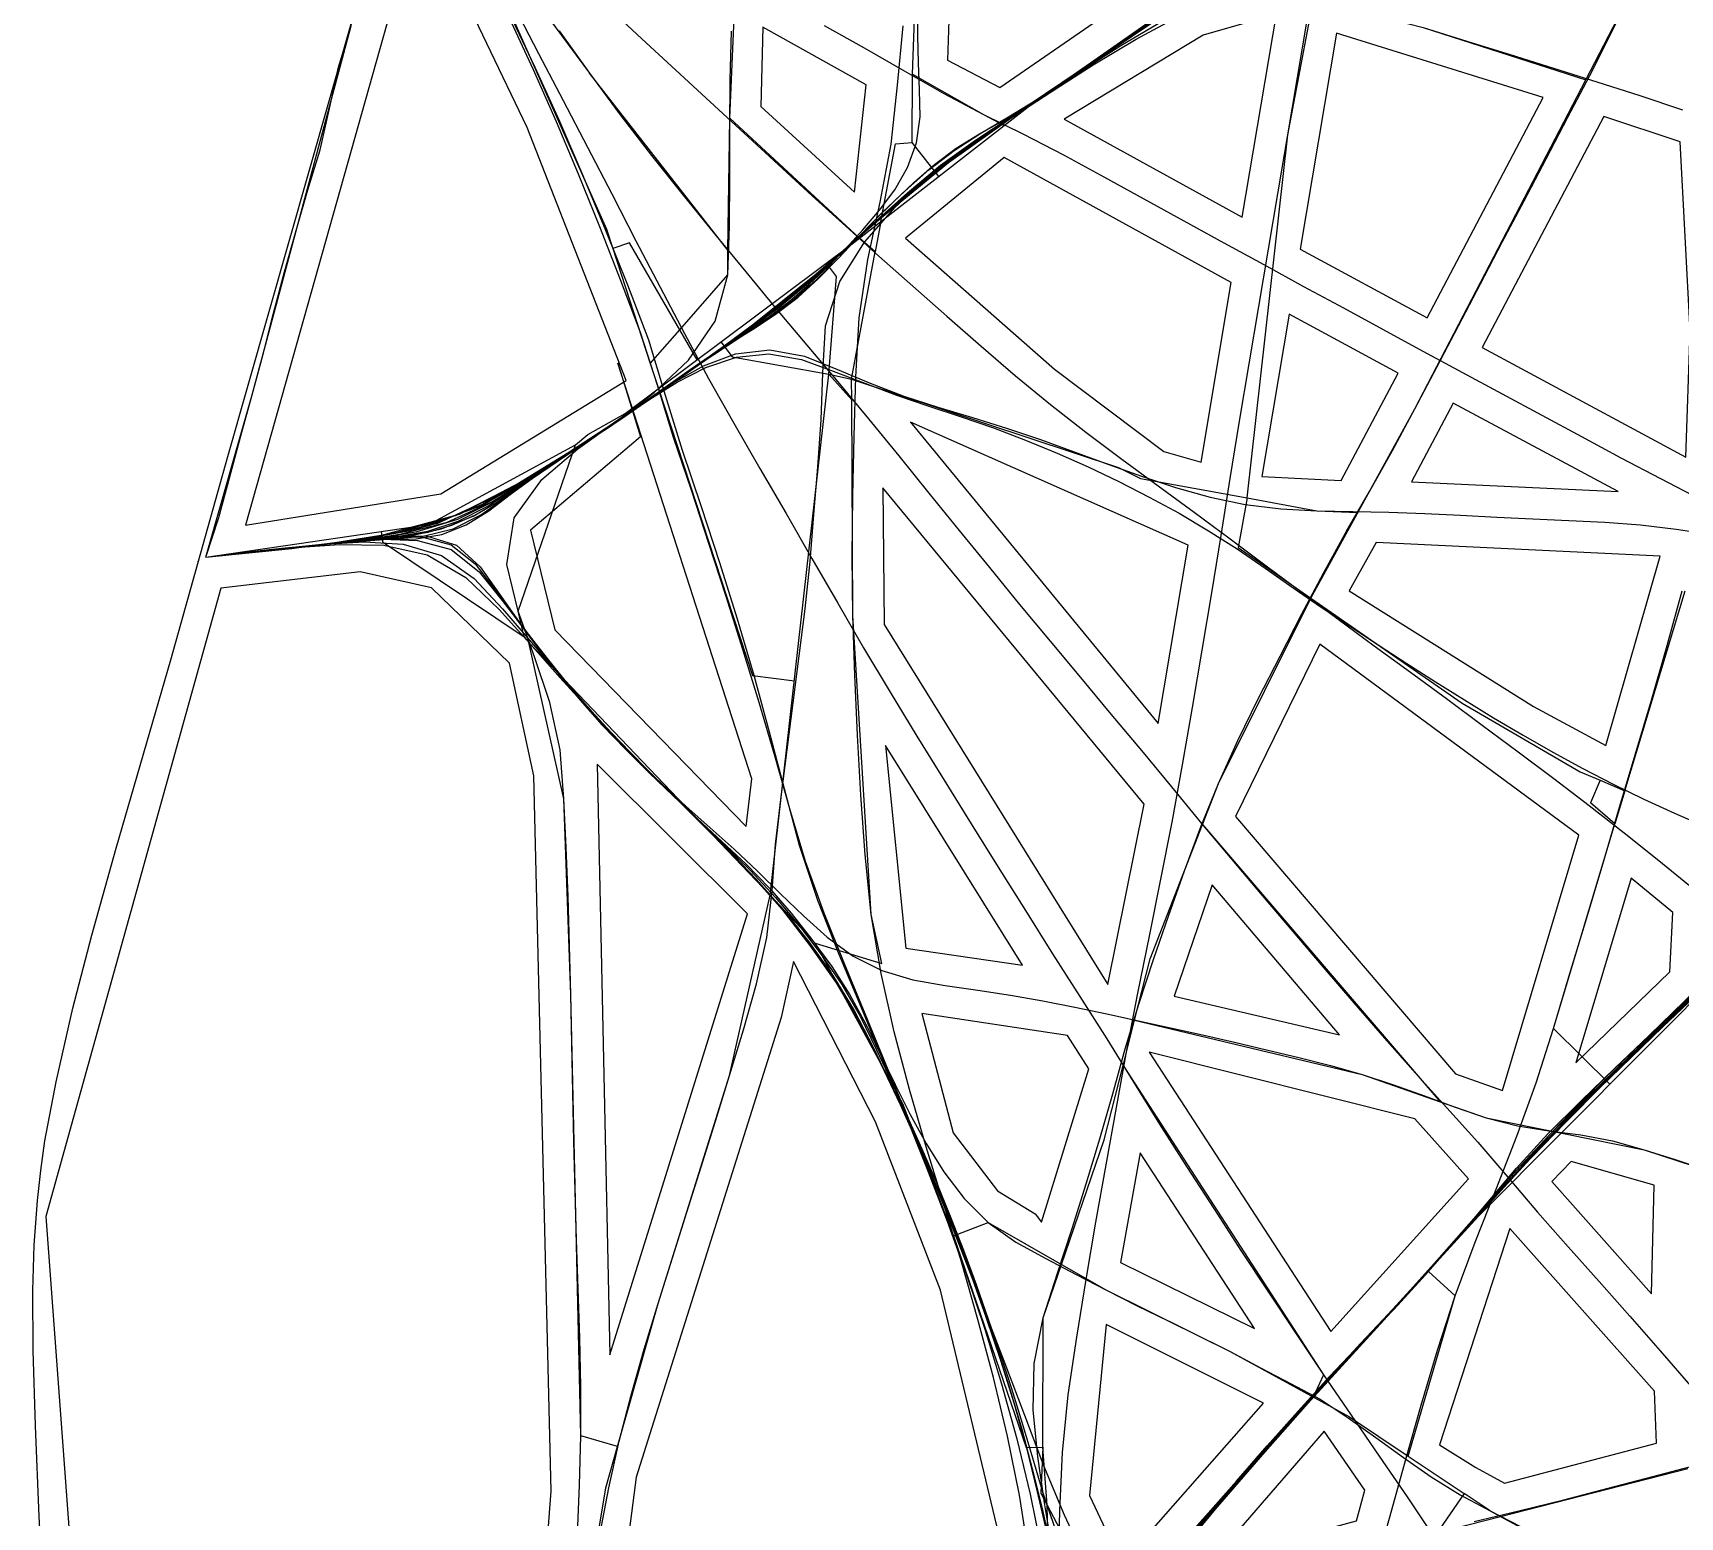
# Model space of a CAD drawing. Header units: metres. Extents: x 465982 to 489928, y 209046 to 231790.
# Drawn here: x 465982 to 469523, y 216048 to 219238 of the extents above; entities that cross this region are included whole.
import ezdxf

# ---------------------------------------------------------------- set-up
doc = ezdxf.new("R2010")
doc.units = ezdxf.units.M
for name, color, linetype in [('ANCHORS_OUTSIDE', 30, 'CONTINUOUS'), ('CELL', 1, 'CONTINUOUS'), ('WOOL_PARCELS', 32, 'CONTINUOUS'), ('WOOL_ROADS_L1', 30, 'CONTINUOUS'), ('WOOL_ROADS_L2', 94, 'CONTINUOUS'), ('WOOL_THREADS', 8, 'CONTINUOUS')]:
    doc.layers.add(name, color=color, linetype=linetype)

msp = doc.modelspace()

# ---------------------------------------------------------------- linework, layer by layer
at = {"layer": 'ANCHORS_OUTSIDE'}
msp.add_point((466338.023, 218102.449), dxfattribs=at)
at = {"layer": 'CELL'}
msp.add_lwpolyline([(466006.92, 215855.58), (465996.15, 216049.79), (465987.71, 216244.12), (465983.14, 216406.09), (465982.47, 216535.57), (465985.2, 216632.45), (465992, 216728.98), (465999.16, 216793.08), (466008.38, 216856.95), (466032.08, 216984.02), (466068.36, 217141.82), (466108.94, 217298.7), (466161.08, 217486.08), (466278.63, 217890.82), (466401.27, 218327.81), (466707.77, 219401.7)], dxfattribs=at)
at = {"layer": 'WOOL_PARCELS'}
for points in [[(466439.476, 218180.342), (466859.491, 218247.684), (467257.888, 218491.157), (467044.752, 219035.085), (466785.094, 219577.562), (466759.691, 219316.608)], [(468061.153, 219120.629), (468349.435, 219320.014), (467956.433, 219416.585), (467948.796, 219179.988)], [(468582.301, 218841.969), (468655.602, 219278.864), (468498.461, 219233.672), (468199.204, 219053.032)], [(467748.582, 218896.185), (467773.799, 219126.603), (467551.845, 219250.85), (467547.002, 219080.354)], [(468979.732, 218625.831), (469229.302, 219099.162), (468784.979, 219237.52), (468707.078, 218773.797)], [(469535.715, 218326.722), (469545.255, 218596.947), (469523.615, 219003.892), (469359.755, 219058.441), (469097.94, 218561.889)], [(468413.357, 218338.484), (468493.665, 218315.757), (468558.558, 218701.617), (468070.39, 218970.568), (467858.072, 218796.825), (468178.83, 218515.351)], [(468624.694, 218284.571), (468794.798, 218276.066), (468917.635, 218506.631), (468683.416, 218633.738)], [(467515.889, 217532.724), (467527.995, 217634.709), (467240.023, 218528.195), (467288.439, 218370.081), (467052.137, 218169.416), (467104.206, 217955.455)], [(469390.14, 218252.375), (469035.843, 218442.698), (468945.817, 218273.72)], [(468401.21, 217753.866), (468465.949, 218137.055), (467869.106, 218401.359)], [(468293.118, 217193.082), (468371.751, 217580.914), (467809.434, 218260.137), (467812.485, 217966.947)], [(469208.537, 217790.81), (469363.969, 217706.834), (469480.814, 218113.477), (468869.954, 218142.823), (468812.175, 218038.877)], [(466228.987, 214052.098), (466912.104, 214585.482), (466996.104, 214789.184), (467096.611, 216104.144), (467059.265, 217641.478), (467007.015, 217883.869), (466839.611, 218045.415), (466686.237, 218079.959), (466386.252, 218044.647), (466010.471, 216694.172), (466180.521, 214391.293)], [(469141.486, 216965.142), (469305.807, 217513.906), (468749.155, 217924.571), (468567.963, 217554.051), (469040.506, 217000.66)], [(468109.857, 217234.497), (467815.462, 217706.64), (467859.023, 217271.375)], [(467222.831, 216397.06), (467518.331, 217344.996), (467195.504, 217666.68)], [(469299.509, 217024.39), (469501.372, 217220.027), (469507.993, 217348.016), (469418.356, 217421.292)], [(468791.593, 217084.914), (468517.466, 217406.883), (468435.573, 217168.215)], [(467153.148, 214772.806), (467638.658, 215156.524), (468075.852, 215602.976), (468066.03, 215981.611), (467933.584, 216535.77), (467793.674, 216897.535), (467617.613, 217242.124), (467590.96, 217121.899), (467279.53, 216134.273), (467191.605, 215460.649)], [(468137.411, 216700.162), (468151.02, 216682.253), (468252.408, 217011.589), (468206.724, 217083.596), (467893.383, 217130.943), (467960.974, 216873.951), (468056.32, 216749.306)], [(468772.965, 216447.248), (469068.594, 216775.389), (468953.228, 216904.104), (468382.477, 217047.313)], [(468608.56, 216453.502), (468362.712, 216831.299), (468320.409, 216595.278)], [(469462.348, 216528.128), (469467.938, 216761.635), (469289.391, 216812.641), (469247.855, 216769.779)], [(469084.649, 216154.482), (469145.768, 216121.211), (469472.58, 216207.054), (469468.418, 216319.134), (469157.871, 216668.479), (469006.08, 216203.338)], [(468323.043, 215946.967), (468627.657, 216293.006), (468289.99, 216461.814), (468253.958, 216094.387)], [(468520.087, 215957.091), (468827.869, 216040.322), (468846.054, 216105.893), (468758.479, 216232.58)]]:
    msp.add_lwpolyline(points, close=True, dxfattribs=at)
at = {"layer": 'WOOL_ROADS_L1'}
for points in [[(466354.465, 218111.687), (466833.23, 218181.68), (467148.83, 218352.939), (467175.411, 218374.774), (467255.412, 218419.919), (467743.601, 218784.581), (468128.433, 219084.074), (468528.559, 219360.752), (468589.021, 219418.924), (468649.839, 219355.614), (469088.603, 219382.49), (469633.793, 219429.862), (470504.103, 219543.621), (470934.863, 219613.178), (471041.131, 219633.894), (471060.285, 219644.469), (471288.383, 219682.093), (471468.058, 219717.118), (471904.09, 219788.812), (472339.025, 219851.179), (472627.67, 220021.008)], [(466232.993, 213979.307), (467420.291, 214898.749), (468099.41, 215550.849), (468580.187, 216131.993), (468735.063, 216305.869), (469090.35, 216694.874), (469626.413, 217233.225), (470207.66, 217717.548), (470221.647, 217733.05), (470499.558, 217888.681), (471025.266, 218196.893), (471557.602, 218429.884), (471722.456, 218513.099), (471987.552, 218654.72)]]:
    msp.add_lwpolyline(points, dxfattribs=at)
at = {"layer": 'WOOL_ROADS_L2'}
for points in [[(466354.465, 218111.687), (466453.944, 218460.532), (466666.594, 219253.643), (466728.413, 219627.621), (466736.741, 219752.109)], [(467480.34, 219054.709), (467504.453, 219601.48)], [(466896.026, 219503.619), (466912.108, 219511.879), (467178.91, 219151.694)], [(469320.81, 219137.727), (469516.047, 219513.34)], [(466896.026, 219503.619), (467009.224, 219280.645), (467215.294, 218816.321), (467228.811, 218775.015)], [(467873.422, 219149.398), (467886.442, 219505.085)], [(468592.76, 218238.789), (468680.228, 219019.551), (468735.299, 219310.729), (468971.066, 219249.95), (469320.81, 219137.727)], [(467372.894, 218600.331), (467476.03, 218718.128), (467476.711, 218771.315), (467178.91, 219151.694)], [(467929.846, 218929.525), (467872.876, 219002.728), (467873.422, 219149.398)], [(467873.422, 219149.398), (468026.005, 219063.204)], [(468729.821, 218023.413), (468953.07, 218430.239), (469320.81, 219137.727)], [(467476.711, 218771.315), (467480.34, 219054.709)], [(467480.34, 219054.709), (467759.408, 218796.883)], [(468026.005, 219063.204), (468070.717, 219039.156)], [(467805.29, 218832.59), (467836.684, 218999.555)], [(467836.684, 218999.555), (467872.876, 219002.728)], [(467805.29, 218832.59), (467793.061, 218767.551), (467759.408, 218796.883)], [(467228.811, 218775.015), (467309.622, 218528.064), (467372.894, 218600.331), (467265.038, 218786.869), (467228.811, 218775.015)], [(467742.367, 218494.026), (467793.061, 218767.551)], [(467693.71, 218505.042), (467709.657, 218714.59), (467688.256, 218743.24)], [(467410.308, 218535.621), (467372.894, 218600.331)], [(467461.649, 218573.972), (467485.383, 218542.198), (467693.71, 218505.042), (467742.948, 218449.281), (467742.367, 218494.026)], [(467309.622, 218528.064), (467327.412, 218473.7)], [(467567.588, 217385.046), (467693.71, 218505.042)], [(467693.71, 218505.042), (467742.367, 218494.026)], [(467742.367, 218494.026), (468316.025, 218303.996), (468363.56, 218280.691), (468592.76, 218238.789)], [(467327.412, 218473.7), (467529.293, 217856.766)], [(467663.868, 217281.667), (467807.777, 217238.022), (467784.317, 217343.089), (467745.089, 217986.101), (467742.948, 218449.281)], [(467038.794, 217940.352), (467025.419, 217995.036), (467148.83, 218352.939)], [(468592.76, 218238.789), (468573.251, 218132.073), (468729.821, 218023.413)], [(468592.76, 218238.789), (468742.582, 218211.4)], [(468742.582, 218211.4), (468830.685, 218207.216)], [(466730.807, 218166.706), (466734.031, 218144.648), (467038.794, 217940.352)], [(468497.116, 217537.055), (468531.472, 217625.212), (468729.821, 218023.413)], [(468729.821, 218023.413), (469054.963, 217797.765), (469308.783, 217650.082), (469351.455, 217631.785)], [(469351.455, 217631.785), (469404.814, 217608.906), (469534.117, 218039.066)], [(467038.794, 217940.352), (467048.597, 217927.939)], [(467048.597, 217927.939), (467567.588, 217385.046)], [(467239.222, 216199.971), (467160.159, 216222.504), (467138.957, 217171.343), (467123.955, 217592.153), (467048.597, 217927.939)], [(467529.293, 217856.766), (467619.442, 217845.526)], [(469351.455, 217631.785), (469330.64, 217583.242)], [(469404.814, 217608.906), (469383.612, 217538.375), (469330.64, 217583.242)], [(468350.963, 217116.643), (468384.38, 217247.776), (468497.116, 217537.055)], [(468497.116, 217537.055), (469007.396, 216940.874)], [(469372.334, 216978.537), (469251.451, 217098.705), (469383.612, 217538.375)], [(467239.222, 216199.971), (467326.827, 216507.358), (467480.025, 216997.306), (467567.588, 217385.046)], [(467567.588, 217385.046), (467663.868, 217281.667)], [(467663.868, 217281.667), (467851.607, 216937.085), (467961.539, 216652.829)], [(468326.04, 217018.841), (468350.963, 217116.643)], [(468350.963, 217116.643), (468840.252, 216999.321), (469007.396, 216940.874)], [(468193.689, 216591.312), (468285.384, 216859.303), (468326.04, 217018.841)], [(468326.04, 217018.841), (468756.715, 216354.026)], [(469007.396, 216940.874), (469106.574, 216906.193), (469446.09, 216837.758)], [(469446.09, 216837.758), (469553.998, 216802.397)], [(467961.539, 216652.829), (468035.76, 216681.533), (468193.689, 216591.312)], [(467961.539, 216652.829), (468117.977, 216197.456)], [(468154.507, 216476.797), (468193.689, 216591.312)], [(468193.689, 216591.312), (468290.468, 216536.026), (468555.964, 216403.97), (468812.9, 216263.749), (468939.2, 216179.183)], [(469040.039, 216523.99), (468982.63, 216576.022)], [(468939.2, 216179.183), (469040.039, 216523.99)], [(468153.66, 216198.184), (468154.507, 216476.797)], [(468756.715, 216354.026), (468735.063, 216305.869)], [(466868.48, 214470.586), (467084.884, 214892.982), (467110.334, 215298.019), (467146.911, 215706.471), (467213.951, 216111.3), (467239.222, 216199.971)], [(468117.977, 216197.456), (468153.66, 216198.184)], [(468153.66, 216198.184), (468149.139, 216099.741)], [(468162.723, 216073.988), (468153.66, 216198.184)], [(468939.2, 216179.183), (469059.573, 216098.586)], [(469137.615, 216049.553), (469540.314, 216152.659)], [(468148.787, 215721.296), (468164.683, 215977.928), (468162.723, 216073.988)], [(468149.139, 216099.741), (468162.723, 216073.988)], [(468162.723, 216073.988), (468293.951, 215825.215)], [(469115.147, 216061.375), (469059.573, 216098.586), (468999.192, 216011.627)], [(468311.447, 215807.533), (468795.275, 215961.901), (469137.615, 216049.553)], [(469115.147, 216061.375), (469137.615, 216049.553)], [(469137.615, 216049.553), (469658.293, 215767.804), (469599.007, 215628.736)]]:
    msp.add_lwpolyline(points, dxfattribs=at)
at = {"layer": 'WOOL_THREADS'}
for points in [[(466354.465, 218111.687), (466491.461, 218126.811), (466627.054, 218142.366), (466761.785, 218163.967), (466892.992, 218201.951), (467015.483, 218264.268), (467132.747, 218335.932), (467247.784, 218410.86), (467360.009, 218489.024), (467471.612, 218568.18), (467581.691, 218649.313), (467687.249, 218736.802), (467789.501, 218828.145), (467893.657, 218917.637), (468003.162, 219000.831), (468116.869, 219078.394), (468230.956, 219155.593), (468345.143, 219232.718), (468458.993, 219310.462)], [(467016.729, 219294.704), (467069.609, 219193.968), (467122.142, 219093.363), (467174.527, 218992.693), (467226.735, 218892.064), (467278.461, 218791.561), (467330.58, 218691.727), (467382.848, 218592.539), (467434.452, 218495.793), (467488.915, 218399.541), (467545.155, 218302.243), (467601.729, 218205.61), (467657.263, 218108.811), (467712.513, 218012.276), (467768.337, 217916.405), (467825.247, 217821.265), (467882.92, 217726.658), (467941.129, 217632.461), (467999.442, 217538.573), (468057.784, 217445.005), (468116.103, 217351.828), (468174.378, 217259.104), (468233.137, 217167.388), (468291.085, 217076.052), (468347.63, 216984.335), (468404.263, 216892.55), (468462.433, 216801.79), (468520.906, 216711.395), (468579.564, 216621.255), (468638.434, 216531.377), (468697.931, 216442.201), (468756.715, 216354.026), (468816.409, 216266.943), (468876.934, 216179.388), (468936.753, 216091.555), (468995.774, 216003.301)], [(468173.45, 215980.16), (468157.074, 216079.031), (468142.535, 216178.274), (468133.043, 216278.099), (468135.013, 216378.332), (468154.507, 216476.797), (468185.238, 216572.623), (468216.364, 216668.319), (468246.645, 216764.498), (468276.315, 216860.875), (468304.019, 216957.648), (468330.575, 217054.718), (468359.725, 217150.848), (468391.367, 217246.416), (468424.167, 217342.007), (468458.228, 217437.156), (468493.416, 217531.726), (468531.472, 217625.212), (468573.066, 217717.44), (468617.543, 217808.392), (468663.669, 217898.606), (468709.697, 217988.395), (468756.721, 218077.415), (468805.712, 218165.553), (468856.157, 218252.805), (468905.462, 218340.878), (468953.07, 218430.239), (469000.38, 218519.538), (469047.284, 218609.01), (469094.214, 218698.633), (469141.3, 218788.192), (469188.496, 218877.702), (469235.579, 218967.289), (469282.428, 219056.992), (469329.239, 219146.54), (469375.008, 219236.665), (469419.677, 219327.643)], [(466354.465, 218111.687), (466476.249, 218125.23), (466596.478, 218138.312), (466716.298, 218154.209), (466834.513, 218179.684), (466947.321, 218224.436), (467053.308, 218284.578), (467156.215, 218349.862), (467257.941, 218416.833), (467357.939, 218486.139), (467457.229, 218556.415), (467555.627, 218628.477), (467650.583, 218705.423), (467741.938, 218786.461), (467833.15, 218867.295), (467926.976, 218944.979), (468025.501, 219017.332), (468127.149, 219085.731), (468228.671, 219154.185), (468330.288, 219222.462), (468431.634, 219291.108)], [(466354.465, 218111.687), (466410.663, 218118.68), (466464.787, 218125.131), (466517.697, 218130.641), (466569.992, 218135.506), (466622.446, 218140.344), (466674.842, 218145.152), (466727.303, 218150.195), (466779.457, 218156.733), (466831.865, 218165.2), (466883.18, 218179.895), (466932.342, 218201.572), (466979.081, 218229.31), (467024.576, 218260.333), (467069.992, 218291.212), (467115.589, 218322.186), (467161.299, 218352.885), (467207.362, 218383.033), (467252.755, 218413.33), (467297.099, 218444.594), (467341.027, 218475.797), (467385.295, 218506.618), (467429.642, 218537.187), (467474.487, 218567.71), (467519.849, 218597.591), (467564.892, 218628.799), (467608.937, 218661.988), (467651.029, 218697.922), (467691.178, 218735.794), (467729.972, 218774.971), (467766.878, 218815.235), (467802.632, 218857.035), (467835.523, 218901.098), (467862.968, 218949.208), (467882.142, 219001.868), (467890.196, 219057.972), (467888.729, 219115.939), (467886.242, 219174.02), (467884.908, 219232.142), (467885.132, 219290.397)], [(466354.465, 218111.687), (466506.144, 218127.382), (466656.779, 218144.15), (466805.982, 218171.089), (466948.701, 218222.894), (467080.778, 218298.759), (467208.137, 218382.671), (467333.084, 218469.133), (467457.527, 218556.352), (467580.04, 218646.762), (467696.48, 218745.208), (467809.349, 218847.494), (467926.315, 218945.078), (468050.29, 219034.263), (468177.434, 219118.975), (468304.57, 219204.331), (468431.435, 219289.667)], [(466354.465, 218111.687), (466538.768, 218130.253), (466721.501, 218155.648), (466899.365, 218204.119), (467063.843, 218289.578), (467219.768, 218390.029), (467371.895, 218495.339), (467521.384, 218604.375), (467666.404, 218720.145), (467806.905, 218841.778), (467951.029, 218959.716), (468102.821, 219067.749), (468256.079, 219173.747), (468408.769, 219280.661)], [(466354.465, 218111.687), (466459.573, 218123.551), (466563.494, 218134.293), (466667.446, 218145.47), (466770.885, 218160.726), (466872.679, 218186.504), (466968.668, 218230.191), (467059.298, 218285.482), (467148.111, 218344.147), (467236.681, 218403.642), (467323.996, 218463.987), (467411.37, 218524.124), (467498.748, 218585.062), (467584.007, 218648.749), (467666.148, 218716.995), (467745.311, 218788.993), (467824.749, 218860.361), (467906.521, 218929.165), (467992.326, 218993.48), (468081.251, 219053.205), (468171.295, 219111.395), (468261.938, 219169.385), (468354.045, 219224.984), (468449.155, 219276.067)], [(467006.617, 219270.39), (467057.73, 219159.368), (467107.124, 219047.652), (467154.559, 218935.123), (467200.396, 218822.052), (467244.852, 218708.598), (467287.79, 218594.896), (467324.384, 218482.187), (467358.841, 218369.66), (467397.557, 218255.875), (467435.138, 218141.855), (467471.92, 218027.733), (467508.197, 217913.667), (467543.13, 217799.573), (467576.344, 217685.317), (467608.861, 217571.066), (467642.885, 217457.791), (467682.693, 217347.133), (467726.334, 217238.351), (467770.895, 217130.334), (467815.3, 217022.416), (467859.789, 216914.723), (467904.088, 216806.959), (467947.719, 216699.214), (467990.417, 216591.275), (468032.075, 216482.98), (468073.301, 216374.855), (468114.059, 216266.932), (468155.26, 216159.266), (468199.166, 216052.961), (468248, 215948.755)], [(467006.891, 219279.34), (467061.439, 219164.501), (467114.256, 219048.818), (467164.793, 218932.145), (467213.168, 218814.643), (467260.542, 218696.852), (467305.847, 218578.44), (467341.815, 218459.888), (467378.451, 218341.121), (467418.932, 218220.615), (467458.153, 218099.83), (467496.334, 217978.938), (467531.916, 217857.574), (467565.432, 217735.844), (467597.704, 217614.029), (467629.888, 217492.357), (467669.387, 217373.901), (467714.981, 217258.161), (467763.111, 217143.671), (467810.491, 217029.003), (467857.372, 216914.549), (467903.486, 216799.876), (467948.069, 216684.597), (467989.706, 216568.721), (468028.712, 216452.056), (468064.838, 216334.572), (468097.504, 216216.238), (468126.035, 216097.226), (468150.679, 215977.39)], [(467201.056, 216010.242), (467220.404, 216110.993), (467242.647, 216211.139), (467268.245, 216310.502), (467296.579, 216409.22), (467326.827, 216507.358), (467357.612, 216605.323), (467388.494, 216703.257), (467419.206, 216801.232), (467449.759, 216899.245), (467480.025, 216997.306), (467509.736, 217095.518), (467538.146, 217194.118), (467560.242, 217293.786), (467571.439, 217394.228), (467579.068, 217494.931), (467591.076, 217596.091), (467603.868, 217697.26), (467616.671, 217798.442), (467629.955, 217899.625), (467642.939, 218000.722), (467653.164, 218101.996), (467661.467, 218203.508), (467669.558, 218305.092), (467676.857, 218406.664), (467680.407, 218507.711), (467686.366, 218608.463), (467717.074, 218703.916), (467770.166, 218788.657), (467836.341, 218863.888), (467910.016, 218931.696), (467989.586, 218993.041), (468072.534, 219049.367), (468156.244, 219104.681), (468239.396, 219161.079), (468322.443, 219217.42), (468405.824, 219273.276)], [(467218.596, 219293.623), (467291.623, 219225.547), (467364.921, 219157.87), (467438.078, 219090.267), (467511.15, 219022.675), (467584.365, 218955.204), (467657.914, 218888.008), (467729.787, 218822.701), (467801.174, 218758.764), (467873.877, 218693.832), (467947.219, 218629.201), (468020.652, 218564.761), (468094.676, 218501.307), (468169.954, 218439.875), (468246.346, 218380.276), (468323.524, 218322.073), (468401.284, 218264.847), (468479.122, 218207.951), (468556.625, 218150.772), (468633.877, 218093.106), (468711.072, 218035.352), (468788.403, 217978.123), (468866.085, 217921.193), (468943.676, 217864.322), (469021.104, 217807.443), (469098.364, 217750.445), (469175.477, 217693.217), (469252.13, 217635.692), (469328.099, 217577.689), (469403.224, 217518.847), (469477.821, 217459.468), (469551.577, 217399.175)], [(468187.465, 215937.65), (468189.789, 216062.234), (468195.505, 216186.807), (468207.702, 216311.173), (468226.639, 216435.19), (468246.734, 216558.691), (468267.695, 216682.037), (468289.826, 216805.513), (468312.18, 216928.815), (468334.463, 217051.828), (468357.906, 217174.307), (468382.723, 217296.877), (468407.585, 217419.501), (468431.525, 217542.104), (468453.842, 217664.935), (468475.176, 217788.124), (468495.983, 217911.478), (468516.819, 218034.806), (468536.616, 218157.88), (468556.018, 218280.76), (468576.654, 218404.065), (468597.386, 218527.341), (468618.126, 218650.568), (468638.833, 218773.53), (468659.562, 218896.536), (468680.228, 219019.551), (468700.866, 219142.562), (468721.914, 219265.5)], [(466354.465, 218111.687), (466447.175, 218122.246), (466538.318, 218131.725), (466628.691, 218140.798), (466718.947, 218151.046), (466808.544, 218166.301), (466895.675, 218192.983), (466977.79, 218234.173), (467056.196, 218283.227), (467133.302, 218334.449), (467209.958, 218385.981), (467285.612, 218438.068), (467360.935, 218490.086), (467436.562, 218541.846), (467512.244, 218594.244), (467586.691, 218649.091), (467658.247, 218708.022), (467726.679, 218770.191), (467793.836, 218832.981), (467862.318, 218894.768), (467933.597, 218953.87), (468008.976, 219008.084), (468086.553, 219059.115), (468164.724, 219109.715), (468242.801, 219160.909), (468321.447, 219211.013), (468401.407, 219258.815)], [(466354.465, 218111.687), (466381.908, 218196.477), (466405.581, 218284.061), (466429.639, 218372.323), (466453.944, 218460.532), (466477.357, 218548.132), (466499.925, 218635.937), (466523.152, 218724.983), (466548.133, 218813.626), (466573.178, 218900.973), (466600.026, 218987.309), (466619.881, 219075.848), (466639.622, 219164.505), (466666.594, 219253.643)], [(466354.465, 218111.687), (466522.301, 218128.319), (466689.222, 218147.967), (466853.067, 218184.671), (467005.691, 218255.599), (467149.269, 218343.658), (467289.132, 218438.039), (467427.14, 218534.414), (467563.212, 218634.476), (467693.628, 218742.374), (467820.352, 218854.606), (467950.608, 218962.649), (468088.73, 219060.788), (468229.554, 219155.353), (468370.812, 219249.306)], [(466354.465, 218111.687), (466423.635, 218120.402), (466490.977, 218128.066), (466557.065, 218134.521), (466623.268, 218140.692), (466689.387, 218146.131), (466755.512, 218150.81), (466821.416, 218156.448), (466885.599, 218172.631), (466945.255, 218202.585), (467000.722, 218241.038), (467055.928, 218280.442), (467111.803, 218318.842), (467167.922, 218356.693), (467224.188, 218394.417), (467279.813, 218432.58), (467334.566, 218471.744), (467390.013, 218510.014), (467446.148, 218547.161), (467503.177, 218584.191), (467559.642, 218621.784), (467614.453, 218662.092), (467665.848, 218706.789), (467714.474, 218754.386), (467760.828, 218803.426), (467808.235, 218851.963), (467857.401, 218898.609), (467908.575, 218943.785), (467962.692, 218985.867), (468020.287, 219022.818), (468079.56, 219057.757), (468138.431, 219093.505), (468196.12, 219130.936), (468252.74, 219170.506), (468309.457, 219209.739), (468366.373, 219248.099)], [(466354.465, 218111.687), (466413.974, 218119.435), (466471.472, 218126.108), (466527.518, 218131.544), (466583.097, 218136.929), (466638.494, 218142.512), (466694.217, 218147.473), (466750.267, 218150.272), (466806.201, 218150.868), (466861.286, 218160.407), (466913.656, 218180.978), (466962.214, 218211.354), (467008.466, 218246.39), (467055.358, 218280.582), (467103.093, 218313.56), (467151.257, 218346.167), (467199.893, 218378.036), (467248.737, 218409.356), (467295.593, 218442.767), (467341.508, 218476.573), (467387.982, 218509.679), (467434.943, 218542.09), (467483.501, 218572.95), (467532.731, 218603.014), (467581.073, 218635.412), (467627.573, 218670.426), (467670.829, 218710.01), (467712.363, 218751.634), (467752.101, 218794.019), (467792.636, 218835.495), (467834.114, 218876.441), (467876.246, 218916.96), (467920.32, 218955.451), (467967.458, 218990.684), (468017.536, 219021.199), (468068.861, 219050.108), (468119.549, 219080.099), (468169.133, 219112.187), (468218.106, 219145.853), (468266.639, 219179.763), (468315.245, 219213.612), (468363.929, 219246.917)], [(467153.119, 216011.712), (467157.672, 216117.081), (467160.159, 216222.504), (467160.021, 216327.957), (467157.832, 216433.473), (467154.38, 216538.949), (467151.069, 216644.39), (467148.139, 216749.807), (467145.579, 216855.218), (467143.314, 216960.619), (467141.224, 217065.998), (467138.957, 217171.343), (467136.174, 217276.648), (467132.899, 217381.89), (467128.934, 217487.067), (467123.955, 217592.153), (467116.032, 217697.007), (467094.031, 217799.074), (467060.863, 217897.582), (467025.419, 217995.036), (467000.936, 218095.641), (467016.769, 218196.092), (467076.461, 218278.224), (467154.16, 218344.204), (467236.955, 218403.943), (467317.869, 218465.356), (467391.729, 218534.95), (467449.44, 218618.751), (467476.03, 218718.128), (467479.615, 218822.78), (467480.308, 218927.578), (467480.721, 219032.354), (467481.395, 219137.15), (467484.375, 219242.061)], [(467113.64, 219242.487), (467178.91, 219151.694), (467245.142, 219062.026), (467312.448, 218974.865), (467380.009, 218889.786), (467447.567, 218806.567), (467514.795, 218724.532), (467580.17, 218645.092), (467646.155, 218567.394), (467712.687, 218488.193), (467778.451, 218408.85), (467843.778, 218329.068), (467908.689, 218248.88), (467973.597, 218168.981), (468038.554, 218089.333), (468103.717, 218010.04), (468169.062, 217931.11), (468234.478, 217852.482), (468299.906, 217774.082), (468365.323, 217695.869), (468430.142, 217617.467), (468494.604, 217539.224), (468559.594, 217461.484), (468625.144, 217384.135), (468690.753, 217307.003), (468756.288, 217230.031), (468821.849, 217153.252), (468888.006, 217077.368), (468954.825, 217002.523), (469021.897, 216928.163), (469088.58, 216853.764), (469152.974, 216778.787), (469216.926, 216703.534), (469283.107, 216628.843), (469349.268, 216554.306), (469415.378, 216479.936), (469480.804, 216405.228), (469545.95, 216330.452)], [(467683.216, 219254.315), (467769.723, 219205.889), (467855.316, 219157.026), (467940.629, 219108.309), (468026.005, 219063.204), (468112.086, 219020.672), (468198.326, 218976.554), (468284.61, 218929.262), (468370.706, 218881.828), (468456.683, 218834.475), (468542.646, 218787.202), (468628.393, 218740.268), (468714.044, 218693.583), (468799.776, 218647.041), (468885.371, 218600.59), (468970.718, 218554.331), (469055.849, 218508.356), (469141.082, 218462.484), (469226.322, 218416.65), (469311.457, 218370.916), (469396.466, 218325.233), (469481.58, 218280.327), (469566.45, 218236.27)], [(468123.449, 215967.003), (468103.338, 216095.231), (468077.615, 216222.194), (468047.508, 216348.162), (468014.161, 216473.027), (467978.35, 216597.059), (467940.663, 216720.587), (467902.915, 216843.683), (467867.008, 216967.057), (467834.303, 217091.408), (467805.943, 217216.559), (467784.317, 217343.089), (467771.48, 217471.357), (467762.496, 217600.102), (467755.296, 217728.91), (467749.187, 217857.543), (467745.089, 217986.101), (467743.752, 218114.52), (467745.031, 218243), (467747.888, 218371.323), (467751.449, 218498.821), (467758.526, 218626.155), (467777.613, 218751.581), (467804.143, 218874.845), (467827.438, 218999.084), (467841.341, 219126.128), (467853.107, 219253.336)], [(468971.066, 219249.95), (469064.887, 219220.735), (469158.337, 219191.591), (469251.528, 219162.391), (469344.359, 219133.091), (469436.923, 219103.571), (469528.794, 219072.987)], [(468496.815, 216032.883), (468631.178, 216188.154), (468767.206, 216341.74), (468905.686, 216493.325), (469043.168, 216645.654), (469181.243, 216797.595), (469324.151, 216945.065), (469470.34, 217089.456), (469618.84, 217231.362), (469770.057, 217370.351), (469927.422, 217503.002), (470088.965, 217630.698), (470255.081, 217752.727), (470426.47, 217867.142), (470600.667, 217976.854), (470781.418, 218076.512), (470966.463, 218167.484), (471154.307, 218252.043), (471343.593, 218333.255), (471532.888, 218414.889), (471719.327, 218502.777), (471892.669, 218614.396), (472011.786, 218780.025)], [(468365.732, 215880.315), (468508.137, 216049.72), (468653.012, 216216.733), (468801.11, 216380.578), (468950.343, 216543.747), (469098.235, 216707.903), (469248.147, 216869.848), (469403.469, 217026.73), (469562.661, 217179.9), (469724.828, 217329.695), (469892.972, 217472.939), (470064.194, 217612.147), (470240.527, 217745.005), (470422.891, 217869.073), (470608.737, 217987.416), (470802.946, 218092.669), (471002.286, 218187.898), (471204.258, 218277.803), (471406.558, 218367.069), (471606.171, 218461.425), (471794.251, 218577.184), (471958.978, 218723.969)], [(466354.465, 218111.687), (466428.982, 218120.875), (466501.565, 218128.971), (466573.218, 218135.76), (466645.018, 218142.082), (466717.415, 218148.363), (466789.664, 218156.91), (466860.689, 218172.66), (466928.832, 218199.447), (466992.393, 218236.784), (467053.727, 218278.856), (467114.827, 218321.06), (467176.141, 218362.77), (467238, 218404.272), (467298.89, 218446.272), (467360.187, 218486.627), (467423.974, 218522.941), (467493.194, 218548.781), (467566.894, 218556.87), (467640.898, 218543.349), (467711.852, 218514.525), (467782.566, 218485.144), (467854.474, 218457.652), (467927.878, 218433.72), (468002.029, 218411.928), (468075.64, 218388.703), (468148.692, 218364.062), (468221.168, 218337.866), (468293.457, 218311.267), (468365.968, 218285.461), (468439.094, 218261.369), (468513.124, 218240.417), (468588.474, 218224.49), (468665.172, 218215.27), (468742.582, 218211.4), (468819.889, 218209.645), (468897.141, 218208.204), (468974.44, 218205.661), (469051.821, 218201.668), (469129.235, 218197.638), (469206.684, 218193.917), (469284.126, 218190.413), (469361.548, 218186.74), (469438.702, 218180.81), (469515.353, 218171.73), (469591.198, 218160.524)], [(466354.465, 218111.687), (466425.046, 218120.218), (466493.802, 218127.892), (466561.412, 218134.433), (466629.087, 218140.907), (466696.779, 218147.587), (466764.403, 218155.633), (466831.706, 218167.521), (466896.98, 218188.951), (466958.868, 218220.429), (467018.008, 218257.972), (467076.457, 218296.408), (467134.772, 218335.224), (467193.063, 218373.861), (467251.366, 218412.417), (467308.967, 218451.386), (467367.567, 218487.749), (467429.042, 218519.428), (467495.059, 218541.625), (467564.766, 218548.164), (467634.96, 218536.438), (467702.983, 218511.429), (467770.575, 218485.196), (467838.856, 218459.358), (467908.206, 218435.671), (467978.158, 218413.231), (468047.565, 218389.092), (468116.287, 218363.259), (468184.141, 218335.336), (468251.174, 218305.652), (468317.22, 218274.011), (468382.505, 218240.754), (468446.828, 218205.796), (468509.515, 218168.406), (468571.071, 218129.118), (468631.581, 218087.742), (468691.632, 218045.542), (468752.03, 218004.154), (468813.033, 217963.578), (468874.367, 217923.12), (468935.946, 217883.028), (468997.773, 217843.451), (469060.005, 217804.502), (469122.697, 217766.166), (469185.88, 217728.626), (469249.679, 217692.209), (469314.216, 217657.341), (469379.358, 217623.746), (469445.245, 217591.636), (469511.845, 217561.044), (469579.091, 217531.814)], [(466354.465, 218111.687), (466424.343, 218120.431), (466492.418, 218128.045), (466559.293, 218134.482), (466626.345, 218141.323), (466693.329, 218149.128), (466760.491, 218156.856), (466828.076, 218157.038), (466892.856, 218137.164), (466943.912, 218090.722), (466985.305, 218032.26), (467026.444, 217973.582), (467068.975, 217915.75), (467113.104, 217859.199), (467158.79, 217803.946), (467206.45, 217750.466), (467256.12, 217698.587), (467307.205, 217648.051), (467358.839, 217598.353), (467410.908, 217549.206), (467463.609, 217500.47), (467516.072, 217451.514), (467565.772, 217399.951), (467612.747, 217345.996), (467657.048, 217289.501), (467699.63, 217231.513), (467738.498, 217170.993), (467773.19, 217107.767), (467804.824, 217042.775), (467836.172, 216978.025), (467868.297, 216913.885), (467902.64, 216851.02), (467940.59, 216790.005), (467984.394, 216732.742), (468035.76, 216681.533), (468095.369, 216639.326), (468160.067, 216604.065), (468225.092, 216569.785), (468290.468, 216536.026), (468356.476, 216502.586), (468423.056, 216469.888), (468489.612, 216437.14), (468555.964, 216403.97), (468621.389, 216369.285), (468686.018, 216335.553), (468749.533, 216301.369), (468810.109, 216261.846), (468869.545, 216219.298), (468928.648, 216176.518), (468988.739, 216134.996), (469050.816, 216096.395), (469115.147, 216061.375), (469180.633, 216028.266)], [(466354.465, 218111.687), (466423.214, 218120.077), (466490.087, 218127.611), (466555.631, 218134.114), (466621.171, 218140.907), (466686.832, 218147.889), (466752.361, 218154.334), (466817.998, 218154.805), (466881.275, 218138.127), (466933.39, 218096.843), (466975.321, 218042.271), (467015.881, 217986.475), (467057.02, 217931.012), (467099.417, 217876.549), (467143.03, 217823.094), (467188.675, 217771.197), (467236.224, 217720.89), (467285.313, 217671.823), (467335.275, 217623.512), (467386.263, 217576.002), (467438.132, 217529.42), (467490.334, 217483.662), (467540.51, 217436.129), (467589.543, 217387.951), (467638.816, 217340.343), (467690.028, 217294.612), (467745.683, 217254.036), (467807.455, 217223.208), (467874.177, 217203.113), (467943.711, 217191.008), (468013.771, 217180.708), (468083.776, 217170.13), (468153.358, 217158.078), (468222.587, 217144.474), (468291.216, 217129.967), (468359.425, 217114.754), (468427.85, 217099.507), (468496.808, 217084.428), (468565.798, 217068.737), (468634.732, 217052.608), (468703.562, 217036.025), (468772.238, 217018.793), (468840.252, 216999.321), (468907.406, 216977.266), (468973.964, 216953.772), (469040.168, 216929.55), (469106.574, 216906.193), (469173.729, 216889.396), (469241.605, 216878.758), (469309.832, 216869.787), (469378.296, 216857.124), (469446.09, 216837.758), (469513.284, 216816.719), (469580.139, 216794.706)], [(466354.465, 218111.687), (466432.304, 218121.114), (466508.309, 218129.639), (466583.547, 218137.219), (466658.64, 218144.66), (466733.957, 218149.996), (466809.154, 218147.637), (466881.769, 218127.591), (466941.706, 218080.044), (466991.343, 218018.649), (467039.326, 217956.021), (467087.66, 217893.632), (467137.423, 217832.255), (467189.428, 217772.716), (467243.445, 217714.886), (467298.944, 217658.397), (467355.06, 217602.724), (467411.727, 217547.662), (467468.777, 217492.897), (467525.26, 217437.707), (467578.937, 217380.153), (467629.419, 217319.964), (467677.137, 217257.714), (467721.458, 217192.748), (467760.698, 217124.791), (467795.578, 217054.189), (467828.988, 216983.079), (467861.444, 216911.644), (467893.379, 216839.801), (467924.623, 216767.579), (467954.634, 216694.827), (467982.986, 216621.581), (468010.039, 216547.807), (468036.182, 216473.565), (468061.69, 216399.175), (468085.901, 216324.583), (468108.996, 216249.945), (468131.503, 216175.269), (468153.462, 216100.435), (468178.387, 216026.508)], [(466354.465, 218111.687), (466440.857, 218121.973), (466525.519, 218131.336), (466609.841, 218139.221), (466694.187, 218144.145), (466778.715, 218139.63), (466860.459, 218115.228), (466931.316, 218065.35), (466991.879, 218000.533), (467049.687, 217933.339), (467107.252, 217866.135), (467165.562, 217799.503), (467225.685, 217734.407), (467287.524, 217670.908), (467350.143, 217607.981), (467413.119, 217545.455), (467476.255, 217483.14), (467537.536, 217419.486), (467595.982, 217353.554), (467650.563, 217284.332), (467701.891, 217212.471), (467747.785, 217136.952), (467788.488, 217058.455), (467827.089, 216978.869), (467864.103, 216898.775), (467899.873, 216818.13), (467934.387, 216736.929), (467967.487, 216655.115), (467998.595, 216572.394), (468028.372, 216488.983), (468056.85, 216405.251), (468083.524, 216321.147), (468108.261, 216236.864), (468130.966, 216151.937), (468151.821, 216066.578), (468170.599, 215980.795)], [(466354.465, 218111.687), (466451.02, 218122.85), (466546.247, 218132.37), (466641.255, 218138.856), (466736.823, 218137.442), (466829.871, 218116.485), (466913.337, 218067.647), (466984.418, 217999.053), (467050.821, 217926.067), (467116.171, 217852.169), (467182.592, 217779.218), (467250.587, 217707.735), (467319.84, 217637.693), (467389.565, 217568.163), (467459.377, 217498.598), (467528.104, 217427.999), (467592.946, 217354.505), (467652.956, 217277.084), (467708.931, 217196.296), (467759.639, 217111.832), (467804.519, 217023.993), (467846.669, 216935.105), (467887.232, 216845.56), (467926.14, 216755.089), (467963.105, 216663.871), (467997.742, 216571.635), (468030.788, 216478.717), (468062.409, 216385.442), (468091.872, 216291.673), (468118.112, 216197.352), (468141.677, 216102.438), (468163.672, 216007.091)], [(468866.324, 215932.061), (468900.541, 216050.931), (468933.51, 216169.81), (468967.112, 216288.435), (469001.888, 216407.08), (469040.039, 216523.99), (469083.112, 216638.983), (469127.96, 216752.951), (469172.542, 216866.77), (469214.439, 216981.526), (469251.451, 217098.705), (469286.866, 217216.411), (469322.093, 217334.053), (469357.277, 217451.64), (469392.074, 217569.056), (469426.89, 217686.287), (469461.739, 217803.784), (469495.555, 217921.469), (469528.129, 218039.239)], [(468437.553, 215971.108), (468516.902, 216061.763), (468596.139, 216152.501), (468675.806, 216243.264), (468755.804, 216333.297), (468837.273, 216422.022), (468919.977, 216510.106), (469001.094, 216599.515), (469080.985, 216690.24), (469160.022, 216781.1), (469241.867, 216869.123), (469327.174, 216953.851), (469413.444, 217037.819), (469499.756, 217121.838), (469585.601, 217206.083)], [(468451.705, 215992.304), (468578.66, 216133.309), (468706.11, 216274.129), (468834.075, 216414.004), (468962.127, 216554.279), (469088.678, 216695.81), (469216.687, 216835.668), (469350.156, 216969.909), (469486.629, 217101.729), (469624.18, 217232.249)], [(468442.531, 215976.123), (468532.572, 216079.421), (468622.947, 216182.585), (468713.842, 216284.797), (468806.236, 216385.35), (468899.364, 216485.683), (468990.883, 216587.422), (469081.112, 216690.304), (469170.823, 216793.118), (469264.113, 216892.688), (469360.401, 216989.832), (469458.639, 217085.04), (469556.971, 217179.869)], [(468436.012, 215975.286), (468503.372, 216050.127), (468569.769, 216125.553), (468636.087, 216201.209), (468702.723, 216276.086), (468769.706, 216350.193), (468838.508, 216423.018), (468908.516, 216495.071), (468976.536, 216568.904), (469042.567, 216644.563), (469107.274, 216721.467), (469172.039, 216798.068), (469239.545, 216872.163), (469310.707, 216942.955), (469383.253, 217012.893), (469456.31, 217082.519), (469528.923, 217152.506)], [(468487.272, 216028.927), (468589.945, 216144.204), (468693.23, 216259.297), (468797.233, 216373.496), (468902.029, 216487.648), (469005.38, 216602.969), (469107.961, 216718.752), (469211.561, 216833.262), (469319.415, 216943.776), (469429.501, 217052.446), (469540.574, 217160.189)], [(468493.516, 216035.981), (468606.559, 216165.24), (468720.393, 216293.789), (468836.347, 216420.243), (468953.382, 216546.07), (469069.022, 216673.021), (469183.92, 216800.481), (469302.627, 216924.513), (469424.626, 217045.764), (469548.387, 217165.439)], [(469081.122, 216038.945), (469177.202, 216061.94), (469273.328, 216085.244), (469369.105, 216110.402), (469464.836, 216135.701), (469560.521, 216160.635)]]:
    msp.add_lwpolyline(points, dxfattribs=at)

doc.saveas('drawing.dxf')
